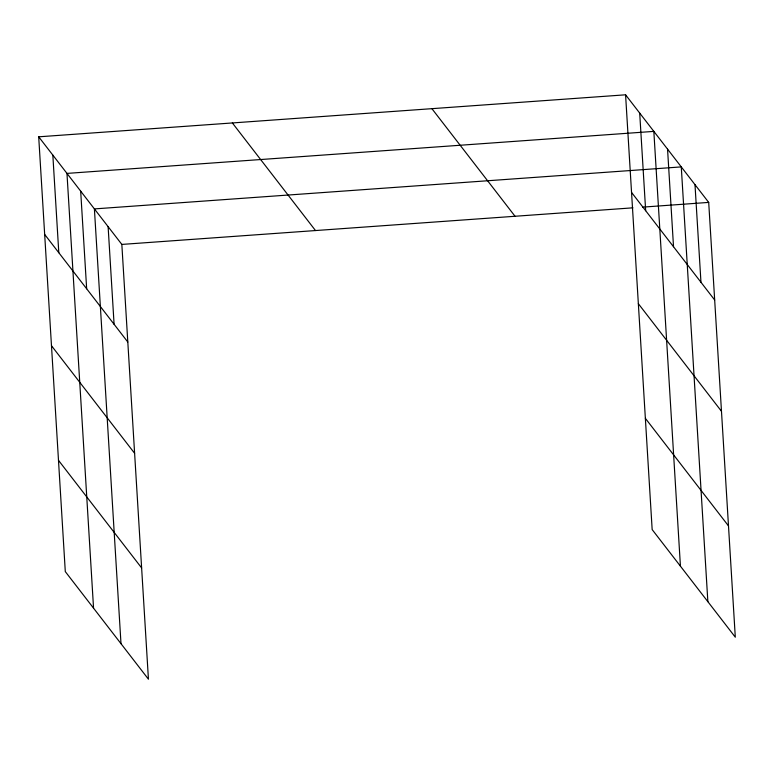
<?xml version="1.0" encoding="UTF-8"?>
<svg xmlns="http://www.w3.org/2000/svg" width="774" height="774" viewBox="0 0 774 774"><rect width="100%" height="100%" fill="white"/><g stroke="black" fill="none" stroke-linecap="round" stroke-linejoin="round"><path stroke-width="1.16" d="M38.7 136.814L121.837 244.42L148.434 679.195L65.297 571.599L38.7 136.814L625.576 94.805L708.703 202.401L735.3 637.186L652.163 529.58L625.576 94.805M121.837 244.42L632.929 207.829M642.546 207.142L708.703 202.401M631.545 192.416L714.683 300.022M638.347 303.679L721.484 411.284M431.902 108.67L515.039 216.265M645.361 418.318L728.498 525.923M232.364 122.95L315.502 230.555M44.669 234.425L127.807 342.031M51.471 345.697L134.608 453.293M58.485 460.327L141.623 567.932M694.994 184.647L700.963 282.258M707.862 601.679L681.275 166.894L94.399 208.912L120.996 643.687M667.556 149.14L673.525 246.751M680.433 566.171L653.837 131.387L66.97 173.405L93.557 608.18M639.701 113.101L645.671 210.712M108.118 226.666L114.088 324.277M80.68 191.159L86.659 288.77M52.835 155.11L58.805 252.721"/></g></svg>
